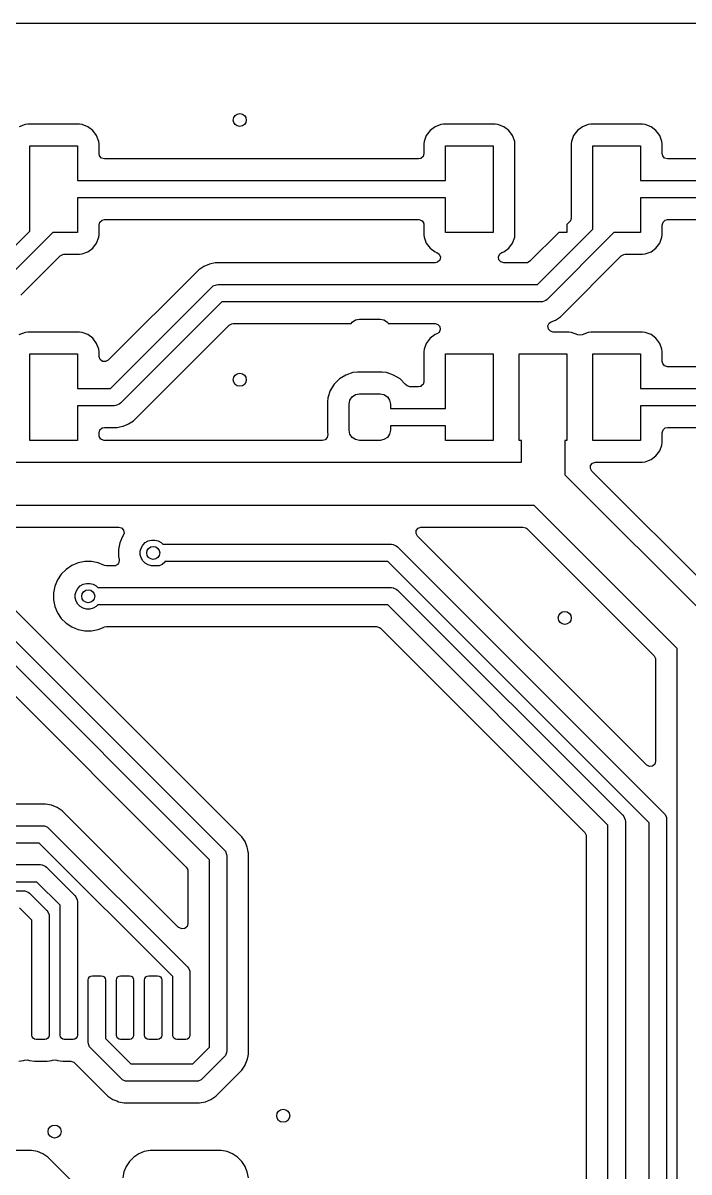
# Model space of a CAD drawing. Extents: x 4.07 to 6.96, y -6.23 to -1.21.
# Drawn here: x 5.728 to 6.333, y -2.256 to -1.211 of the extents above; entities that cross this region are included whole.
import ezdxf

# ---------------------------------------------------------------- set-up
doc = ezdxf.new("R2010")
doc.units = 0
doc.header["$MEASUREMENT"] = 0
doc.layers.add('BLACK', color=7, linetype='CONTINUOUS')

msp = doc.modelspace()

# ---------------------------------------------------------------- linework, layer by layer
at = {"layer": 'BLACK', "linetype": 'CONTINUOUS'}
for p, q in [((4.0758, -1.211), (6.7825, -1.211)), ((5.73, -1.3034), (5.7247, -1.3054)), ((5.7324, -1.3031), (5.73, -1.3034)), ((5.7794, -1.3031), (5.7324, -1.3031)), ((5.7324, -1.3031), (5.7324, -1.3031)), ((5.7818, -1.3034), (5.7794, -1.3031)), ((5.7794, -1.3031), (5.7794, -1.3031)), ((5.7794, -1.3031), (5.7794, -1.3031)), ((5.7794, -1.3031), (5.7794, -1.3031)), ((5.7871, -1.3054), (5.7818, -1.3034)), ((5.7818, -1.3034), (5.7818, -1.3034)), ((5.7916, -1.3088), (5.7871, -1.3054)), ((5.7871, -1.3054), (5.7871, -1.3054)), ((6.1027, -1.3054), (6.0981, -1.3088)), ((6.108, -1.3034), (6.1027, -1.3054)), ((6.1027, -1.3054), (6.1027, -1.3054)), ((6.1103, -1.3031), (6.108, -1.3034)), ((6.1574, -1.3031), (6.1103, -1.3031)), ((6.1103, -1.3031), (6.1103, -1.3031)), ((6.1597, -1.3034), (6.1574, -1.3031)), ((6.1574, -1.3031), (6.1574, -1.3031)), ((6.1574, -1.3031), (6.1574, -1.3031)), ((6.1574, -1.3031), (6.1574, -1.3031)), ((6.1651, -1.3054), (6.1597, -1.3034)), ((6.1597, -1.3034), (6.1597, -1.3034)), ((6.1696, -1.3088), (6.1651, -1.3054)), ((6.1651, -1.3054), (6.1651, -1.3054)), ((6.2365, -1.3054), (6.232, -1.3088)), ((6.2418, -1.3034), (6.2365, -1.3054)), ((6.2365, -1.3054), (6.2365, -1.3054)), ((6.2442, -1.3031), (6.2418, -1.3034)), ((6.2913, -1.3031), (6.2442, -1.3031)), ((6.2442, -1.3031), (6.2442, -1.3031)), ((6.2936, -1.3034), (6.2913, -1.3031)), ((6.2913, -1.3031), (6.2913, -1.3031)), ((6.2913, -1.3031), (6.2913, -1.3031)), ((6.2913, -1.3031), (6.2913, -1.3031)), ((6.2989, -1.3054), (6.2936, -1.3034)), ((6.2936, -1.3034), (6.2936, -1.3034)), ((6.3034, -1.3088), (6.2989, -1.3054)), ((6.2989, -1.3054), (6.2989, -1.3054)), ((5.795, -1.3133), (5.7916, -1.3088)), ((5.7916, -1.3088), (5.7916, -1.3088)), ((5.797, -1.3186), (5.795, -1.3133)), ((5.795, -1.3133), (5.795, -1.3133)), ((5.795, -1.3133), (5.795, -1.3133)), ((6.0947, -1.3133), (6.0928, -1.3186)), ((6.0981, -1.3088), (6.0947, -1.3133)), ((6.0947, -1.3133), (6.0947, -1.3133)), ((6.0981, -1.3088), (6.0981, -1.3088)), ((6.173, -1.3133), (6.1696, -1.3088)), ((6.1696, -1.3088), (6.1696, -1.3088)), ((6.175, -1.3186), (6.173, -1.3133)), ((6.173, -1.3133), (6.173, -1.3133)), ((6.173, -1.3133), (6.173, -1.3133)), ((6.2286, -1.3133), (6.2266, -1.3186)), ((6.232, -1.3088), (6.2286, -1.3133)), ((6.2286, -1.3133), (6.2286, -1.3133)), ((6.232, -1.3088), (6.232, -1.3088)), ((6.3068, -1.3133), (6.3034, -1.3088)), ((6.3034, -1.3088), (6.3034, -1.3088)), ((6.3088, -1.3186), (6.3068, -1.3133)), ((6.3068, -1.3133), (6.3068, -1.3133)), ((6.3068, -1.3133), (6.3068, -1.3133)), ((5.7343, -1.4003), (5.7343, -1.3228)), ((5.7343, -1.3228), (5.7776, -1.3228)), ((5.7776, -1.3228), (5.7776, -1.3543)), ((5.7973, -1.321), (5.797, -1.3186)), ((5.7973, -1.3297), (5.7973, -1.321)), ((5.7973, -1.321), (5.7973, -1.321)), ((5.7973, -1.321), (5.7973, -1.321)), ((6.0928, -1.3186), (6.0925, -1.321)), ((6.0925, -1.321), (6.0925, -1.321)), ((6.0925, -1.321), (6.0925, -1.321)), ((6.0925, -1.321), (6.0925, -1.3297)), ((6.1122, -1.3543), (6.1122, -1.3228)), ((6.1122, -1.3228), (6.1555, -1.3228)), ((6.1555, -1.3228), (6.1555, -1.4016)), ((6.1752, -1.321), (6.175, -1.3186)), ((6.1752, -1.4035), (6.1752, -1.321)), ((6.2266, -1.3186), (6.2264, -1.321)), ((6.2264, -1.321), (6.2264, -1.321)), ((6.2264, -1.321), (6.2264, -1.321)), ((6.2264, -1.321), (6.2264, -1.3882)), ((6.2461, -1.3984), (6.2461, -1.3228)), ((6.2461, -1.3228), (6.2894, -1.3228)), ((6.2894, -1.3228), (6.2894, -1.3543)), ((6.3091, -1.321), (6.3088, -1.3186)), ((6.3091, -1.3297), (6.3091, -1.321)), ((6.3091, -1.321), (6.3091, -1.321)), ((6.3091, -1.321), (6.3091, -1.321)), ((5.7977, -1.3318), (5.7973, -1.3297)), ((5.7995, -1.3339), (5.7977, -1.3318)), ((5.8021, -1.3346), (5.7995, -1.3339)), ((6.0876, -1.3346), (5.8021, -1.3346)), ((6.0896, -1.3342), (6.0876, -1.3346)), ((6.0917, -1.3324), (6.0896, -1.3342)), ((6.0925, -1.3297), (6.0917, -1.3324)), ((6.3095, -1.3318), (6.3091, -1.3297)), ((6.3113, -1.3339), (6.3095, -1.3318)), ((6.314, -1.3346), (6.3113, -1.3339)), ((6.3767, -1.3346), (6.314, -1.3346)), ((5.7776, -1.3543), (6.1122, -1.3543)), ((6.2894, -1.3543), (6.374, -1.3543)), ((6.1122, -1.3701), (5.7776, -1.3701)), ((5.7776, -1.3701), (5.7776, -1.4016)), ((6.1122, -1.4016), (6.1122, -1.3701)), ((6.3708, -1.3701), (6.2894, -1.3701)), ((6.2894, -1.3701), (6.2894, -1.4016)), ((6.2264, -1.3882), (6.2256, -1.3908)), ((5.7973, -1.3947), (5.798, -1.392)), ((5.7973, -1.4035), (5.7973, -1.3947)), ((5.798, -1.392), (5.8001, -1.3902)), ((5.8001, -1.3902), (5.8021, -1.3898)), ((5.8021, -1.3898), (6.0876, -1.3898)), ((6.0876, -1.3898), (6.088, -1.3899)), ((6.088, -1.3899), (6.0883, -1.3898)), ((6.0883, -1.3898), (6.0893, -1.3903)), ((6.0893, -1.3903), (6.0903, -1.3906)), ((6.0903, -1.3906), (6.0905, -1.3908)), ((6.0905, -1.3908), (6.0908, -1.391)), ((6.0908, -1.391), (6.0914, -1.3919)), ((6.0914, -1.3919), (6.0921, -1.3926)), ((6.0921, -1.3926), (6.0921, -1.3931)), ((6.0921, -1.3931), (6.0923, -1.3933)), ((6.0923, -1.3933), (6.0925, -1.3947)), ((6.0925, -1.3947), (6.0925, -1.4035)), ((6.1956, -1.4488), (6.2461, -1.3984)), ((6.2249, -1.3917), (6.2224, -1.3941)), ((6.2224, -1.3941), (6.2224, -1.4016)), ((6.2256, -1.3908), (6.2249, -1.3917)), ((6.3091, -1.3947), (6.3098, -1.392)), ((6.3091, -1.4035), (6.3091, -1.3947)), ((6.3098, -1.392), (6.3119, -1.3902)), ((6.3119, -1.3902), (6.314, -1.3898)), ((6.314, -1.3898), (6.3606, -1.3898)), ((5.7054, -1.4291), (5.7343, -1.4003)), ((5.7552, -1.4016), (5.7142, -1.4426)), ((5.7776, -1.4016), (5.7552, -1.4016)), ((5.795, -1.4111), (5.797, -1.4058)), ((5.797, -1.4058), (5.7973, -1.4035)), ((6.0925, -1.4035), (6.0928, -1.4058)), ((6.0928, -1.4058), (6.0947, -1.4111)), ((6.1555, -1.4016), (6.1122, -1.4016)), ((6.173, -1.4111), (6.175, -1.4058)), ((6.175, -1.4058), (6.1752, -1.4035)), ((6.215, -1.4016), (6.1889, -1.4277)), ((6.2652, -1.4016), (6.2045, -1.4623)), ((6.2224, -1.4016), (6.215, -1.4016)), ((6.2894, -1.4016), (6.2652, -1.4016)), ((6.3068, -1.4111), (6.3088, -1.4058)), ((6.3088, -1.4058), (6.3091, -1.4035)), ((5.7818, -1.421), (5.7871, -1.419)), ((5.7871, -1.419), (5.7916, -1.4157)), ((5.7916, -1.4157), (5.795, -1.4111)), ((6.0947, -1.4111), (6.0947, -1.4111)), ((6.0947, -1.4111), (6.0981, -1.4157)), ((6.0981, -1.4157), (6.0981, -1.4157)), ((6.0981, -1.4157), (6.1027, -1.419)), ((6.1027, -1.419), (6.1027, -1.419)), ((6.1027, -1.419), (6.1043, -1.4197)), ((6.1043, -1.4197), (6.1065, -1.4213)), ((6.1614, -1.421), (6.1634, -1.4197)), ((6.1634, -1.4197), (6.1651, -1.419)), ((6.1651, -1.419), (6.1696, -1.4157)), ((6.1651, -1.419), (6.1651, -1.419)), ((6.1651, -1.419), (6.1651, -1.419)), ((6.1696, -1.4157), (6.173, -1.4111)), ((6.2936, -1.421), (6.2989, -1.419)), ((6.2989, -1.419), (6.3034, -1.4157)), ((6.3034, -1.4157), (6.3068, -1.4111)), ((5.7262, -1.4584), (5.762, -1.4227)), ((5.762, -1.4227), (5.7644, -1.4214)), ((5.7644, -1.4214), (5.7654, -1.4213)), ((5.7654, -1.4213), (5.7794, -1.4213)), ((5.7794, -1.4213), (5.7818, -1.421)), ((5.7794, -1.4213), (5.7794, -1.4213)), ((5.8975, -1.4302), (5.8924, -1.4323)), ((5.9028, -1.4291), (5.8975, -1.4302)), ((5.8975, -1.4302), (5.8975, -1.4302)), ((6.1026, -1.4291), (5.9028, -1.4291)), ((6.1049, -1.4285), (6.1026, -1.4291)), ((6.1069, -1.4266), (6.1049, -1.4285)), ((6.1065, -1.4213), (6.1075, -1.4239)), ((6.1075, -1.4239), (6.1069, -1.4266)), ((6.1603, -1.4235), (6.1614, -1.421)), ((6.1607, -1.4263), (6.1603, -1.4235)), ((6.1625, -1.4283), (6.1607, -1.4263)), ((6.1651, -1.4291), (6.1625, -1.4283)), ((6.1855, -1.4291), (6.1651, -1.4291)), ((6.1865, -1.429), (6.1855, -1.4291)), ((6.1889, -1.4277), (6.1865, -1.429)), ((6.2165, -1.4781), (6.2719, -1.4227)), ((6.2719, -1.4227), (6.2743, -1.4214)), ((6.2743, -1.4214), (6.2753, -1.4213)), ((6.2753, -1.4213), (6.2913, -1.4213)), ((6.2913, -1.4213), (6.2936, -1.421)), ((6.2913, -1.4213), (6.2913, -1.4213)), ((5.8879, -1.4353), (5.8056, -1.5176)), ((5.8924, -1.4323), (5.8879, -1.4353)), ((5.8879, -1.4353), (5.8879, -1.4353)), ((5.8078, -1.5433), (5.8999, -1.4511)), ((5.8999, -1.4511), (5.9011, -1.4501)), ((5.9011, -1.4501), (5.904, -1.449)), ((5.904, -1.449), (5.9055, -1.4488)), ((5.9055, -1.4488), (6.1956, -1.4488)), ((6.2045, -1.4623), (6.2033, -1.4632)), ((5.9088, -1.4646), (5.8166, -1.5567)), ((6.1989, -1.4646), (5.9088, -1.4646)), ((6.2004, -1.4644), (6.1989, -1.4646)), ((6.2033, -1.4632), (6.2004, -1.4644)), ((6.0265, -1.4843), (6.0273, -1.4831)), ((6.0273, -1.4831), (6.0304, -1.481)), ((6.0304, -1.481), (6.034, -1.4803)), ((6.034, -1.4803), (6.0527, -1.4803)), ((6.0527, -1.4803), (6.0562, -1.481)), ((6.0562, -1.481), (6.0593, -1.4831)), ((6.0593, -1.4831), (6.0601, -1.4843)), ((6.2063, -1.484), (6.2081, -1.4827)), ((6.2081, -1.4827), (6.212, -1.4811)), ((6.212, -1.4811), (6.2165, -1.4781)), ((5.73, -1.4924), (5.7244, -1.4945)), ((5.7324, -1.4921), (5.73, -1.4924)), ((5.7794, -1.4921), (5.7324, -1.4921)), ((5.7324, -1.4921), (5.7324, -1.4921)), ((5.7818, -1.4924), (5.7794, -1.4921)), ((5.7794, -1.4921), (5.7794, -1.4921)), ((5.7794, -1.4921), (5.7794, -1.4921)), ((5.7794, -1.4921), (5.7794, -1.4921)), ((5.7871, -1.4943), (5.7818, -1.4924)), ((5.7818, -1.4924), (5.7818, -1.4924)), ((5.8286, -1.5726), (5.9155, -1.4857)), ((5.9155, -1.4857), (5.9179, -1.4844)), ((5.9179, -1.4844), (5.919, -1.4843)), ((5.919, -1.4843), (6.0265, -1.4843)), ((6.0601, -1.4843), (6.1026, -1.4843)), ((6.1026, -1.4843), (6.1052, -1.485)), ((6.1043, -1.4937), (6.1027, -1.4943)), ((6.1063, -1.4924), (6.1043, -1.4937)), ((6.1052, -1.485), (6.107, -1.4871)), ((6.1074, -1.4898), (6.1063, -1.4924)), ((6.107, -1.4871), (6.1074, -1.4898)), ((6.2052, -1.4865), (6.2063, -1.484)), ((6.2056, -1.4893), (6.2052, -1.4865)), ((6.2074, -1.4913), (6.2056, -1.4893)), ((6.21, -1.4921), (6.2074, -1.4913)), ((6.2243, -1.4921), (6.21, -1.4921)), ((6.2267, -1.4924), (6.2243, -1.4921)), ((6.2243, -1.4921), (6.2243, -1.4921)), ((6.2243, -1.4921), (6.2243, -1.4921)), ((6.2243, -1.4921), (6.2243, -1.4921)), ((6.2323, -1.4945), (6.2267, -1.4924)), ((6.2267, -1.4924), (6.2267, -1.4924)), ((6.2418, -1.4924), (6.2362, -1.4945)), ((6.2442, -1.4921), (6.2418, -1.4924)), ((6.2913, -1.4921), (6.2442, -1.4921)), ((6.2442, -1.4921), (6.2442, -1.4921)), ((6.2936, -1.4924), (6.2913, -1.4921)), ((6.2913, -1.4921), (6.2913, -1.4921)), ((6.2913, -1.4921), (6.2913, -1.4921)), ((6.2913, -1.4921), (6.2913, -1.4921)), ((6.2989, -1.4943), (6.2936, -1.4924)), ((6.2936, -1.4924), (6.2936, -1.4924)), ((5.7916, -1.4977), (5.7871, -1.4943)), ((5.7871, -1.4943), (5.7871, -1.4943)), ((5.795, -1.5023), (5.7916, -1.4977)), ((5.7916, -1.4977), (5.7916, -1.4977)), ((5.797, -1.5076), (5.795, -1.5023)), ((5.795, -1.5023), (5.795, -1.5023)), ((6.0947, -1.5023), (6.0928, -1.5076)), ((6.0981, -1.4977), (6.0947, -1.5023)), ((6.0947, -1.5023), (6.0947, -1.5023)), ((6.1027, -1.4943), (6.0981, -1.4977)), ((6.0981, -1.4977), (6.0981, -1.4977)), ((6.1027, -1.4943), (6.1027, -1.4943)), ((6.2339, -1.4949), (6.2323, -1.4944)), ((6.2323, -1.4944), (6.2323, -1.4945)), ((6.2362, -1.4944), (6.2339, -1.4949)), ((6.2362, -1.4945), (6.2362, -1.4944)), ((6.3034, -1.4977), (6.2989, -1.4943)), ((6.2989, -1.4943), (6.2989, -1.4943)), ((6.3068, -1.5023), (6.3034, -1.4977)), ((6.3034, -1.4977), (6.3034, -1.4977)), ((6.3088, -1.5076), (6.3068, -1.5023)), ((6.3068, -1.5023), (6.3068, -1.5023)), ((5.7343, -1.5906), (5.7343, -1.5118)), ((5.7343, -1.5118), (5.7776, -1.5118)), ((5.7776, -1.5118), (5.7776, -1.5433)), ((5.7973, -1.5099), (5.797, -1.5076)), ((5.797, -1.5076), (5.797, -1.5076)), ((5.7973, -1.5142), (5.7973, -1.5099)), ((5.7973, -1.5099), (5.7973, -1.5099)), ((5.7973, -1.5099), (5.7973, -1.5099)), ((5.7973, -1.5145), (5.7973, -1.5142)), ((5.7982, -1.5171), (5.7973, -1.5145)), ((6.0928, -1.5076), (6.0925, -1.5099)), ((6.0925, -1.5099), (6.0925, -1.5099)), ((6.0925, -1.5099), (6.0925, -1.5099)), ((6.0925, -1.5099), (6.0925, -1.5369)), ((6.0928, -1.5076), (6.0928, -1.5076)), ((6.1122, -1.5615), (6.1122, -1.5118)), ((6.1122, -1.5118), (6.1555, -1.5118)), ((6.1555, -1.5118), (6.1555, -1.5906)), ((6.1791, -1.5906), (6.1791, -1.5118)), ((6.1791, -1.5118), (6.2224, -1.5118)), ((6.2224, -1.5118), (6.2224, -1.5906)), ((6.2461, -1.5906), (6.2461, -1.5118)), ((6.2461, -1.5118), (6.2894, -1.5118)), ((6.2894, -1.5118), (6.2894, -1.5433)), ((6.3091, -1.5099), (6.3088, -1.5076)), ((6.3088, -1.5076), (6.3088, -1.5076)), ((6.3091, -1.5187), (6.3091, -1.5099)), ((6.3091, -1.5099), (6.3091, -1.5099)), ((6.3091, -1.5099), (6.3091, -1.5099)), ((5.8004, -1.5187), (5.7982, -1.5171)), ((5.8032, -1.5189), (5.8004, -1.5187)), ((5.8056, -1.5176), (5.8032, -1.5189)), ((6.3095, -1.5207), (6.3091, -1.5187)), ((6.3113, -1.5228), (6.3095, -1.5207)), ((6.314, -1.5236), (6.3113, -1.5228)), ((6.4846, -1.5236), (6.314, -1.5236)), ((6.0158, -1.5346), (6.011, -1.5394)), ((6.0216, -1.5311), (6.0158, -1.5346)), ((6.028, -1.5289), (6.0216, -1.5311)), ((6.0216, -1.5311), (6.0216, -1.5311)), ((6.032, -1.5285), (6.028, -1.5289)), ((6.0546, -1.5285), (6.032, -1.5285)), ((6.032, -1.5285), (6.032, -1.5285)), ((6.0586, -1.5289), (6.0546, -1.5285)), ((6.065, -1.5311), (6.0586, -1.5289)), ((6.0586, -1.5289), (6.0586, -1.5289)), ((6.0708, -1.5346), (6.065, -1.5311)), ((6.0756, -1.5394), (6.0708, -1.5346)), ((5.7776, -1.5433), (5.8078, -1.5433)), ((6.0074, -1.5452), (6.0053, -1.5517)), ((6.011, -1.5394), (6.0074, -1.5452)), ((6.0074, -1.5452), (6.0074, -1.5452)), ((6.0756, -1.5395), (6.0756, -1.5394)), ((6.0757, -1.5395), (6.0756, -1.5395)), ((6.0758, -1.5397), (6.0757, -1.5395)), ((6.0772, -1.541), (6.0758, -1.5396)), ((6.0758, -1.5396), (6.0758, -1.5397)), ((6.0798, -1.5418), (6.0772, -1.541)), ((6.0876, -1.5418), (6.0798, -1.5418)), ((6.089, -1.5416), (6.0876, -1.5418)), ((6.0892, -1.5415), (6.089, -1.5416)), ((6.0896, -1.5414), (6.0892, -1.5415)), ((6.0904, -1.5407), (6.0896, -1.5414)), ((6.0913, -1.5401), (6.0904, -1.5407)), ((6.0915, -1.5398), (6.0913, -1.5401)), ((6.0917, -1.5396), (6.0915, -1.5398)), ((6.092, -1.5386), (6.0917, -1.5396)), ((6.0925, -1.5376), (6.092, -1.5386)), ((6.0925, -1.5369), (6.0924, -1.5373)), ((6.0924, -1.5373), (6.0925, -1.5376)), ((6.2894, -1.5433), (6.5118, -1.5433)), ((5.8166, -1.5567), (5.8154, -1.5577)), ((6.0053, -1.5517), (6.0049, -1.5556)), ((6.0049, -1.5556), (6.0049, -1.5831)), ((6.0053, -1.5517), (6.0053, -1.5517)), ((6.0053, -1.5517), (6.0053, -1.5517)), ((6.0246, -1.5576), (6.0253, -1.554)), ((6.0253, -1.554), (6.0273, -1.551)), ((6.0273, -1.551), (6.0304, -1.5489)), ((6.0304, -1.5489), (6.034, -1.5482)), ((6.034, -1.5482), (6.0527, -1.5482)), ((6.0527, -1.5482), (6.0562, -1.5489)), ((6.0562, -1.5489), (6.0593, -1.551)), ((6.0593, -1.551), (6.0613, -1.554)), ((6.0613, -1.554), (6.062, -1.5576)), ((5.811, -1.5591), (5.7776, -1.5591)), ((5.7776, -1.5591), (5.7776, -1.5906)), ((5.8126, -1.5589), (5.811, -1.5591)), ((5.8154, -1.5577), (5.8126, -1.5589)), ((6.0246, -1.5812), (6.0246, -1.5576)), ((6.062, -1.5576), (6.062, -1.5615)), ((6.062, -1.5615), (6.1122, -1.5615)), ((6.5085, -1.5591), (6.2894, -1.5591)), ((6.2894, -1.5591), (6.2894, -1.5906)), ((5.8173, -1.578), (5.8191, -1.5777)), ((5.8191, -1.5777), (5.8228, -1.5762)), ((5.8228, -1.5762), (5.8241, -1.5756)), ((5.8241, -1.5756), (5.8286, -1.5726)), ((5.8241, -1.5756), (5.8241, -1.5756)), ((5.8241, -1.5756), (5.8241, -1.5756)), ((6.1122, -1.5773), (6.062, -1.5773)), ((6.062, -1.5773), (6.062, -1.5812)), ((6.1122, -1.5906), (6.1122, -1.5773)), ((5.7973, -1.5836), (5.798, -1.581)), ((5.7973, -1.5856), (5.7973, -1.5836)), ((5.7975, -1.587), (5.7973, -1.5856)), ((5.7976, -1.5873), (5.7975, -1.587)), ((5.7977, -1.5877), (5.7976, -1.5873)), ((5.7984, -1.5885), (5.7977, -1.5877)), ((5.798, -1.581), (5.8001, -1.5792)), ((5.8001, -1.5792), (5.8021, -1.5788)), ((5.8021, -1.5788), (5.8137, -1.5788)), ((5.8137, -1.5788), (5.8173, -1.578)), ((6.0046, -1.5879), (6.0027, -1.5899)), ((6.0051, -1.5852), (6.0046, -1.5879)), ((6.0049, -1.5831), (6.0049, -1.5831)), ((6.0049, -1.5831), (6.0051, -1.5852)), ((6.0253, -1.5848), (6.0246, -1.5812)), ((6.0273, -1.5878), (6.0253, -1.5848)), ((6.0304, -1.5898), (6.0273, -1.5878)), ((6.0593, -1.5878), (6.0562, -1.5898)), ((6.0613, -1.5848), (6.0593, -1.5878)), ((6.062, -1.5812), (6.0613, -1.5848)), ((6.3091, -1.5836), (6.3098, -1.581)), ((6.3091, -1.5924), (6.3091, -1.5836)), ((6.3098, -1.581), (6.3119, -1.5792)), ((6.3119, -1.5792), (6.314, -1.5788)), ((6.314, -1.5788), (6.4984, -1.5788)), ((5.7776, -1.5906), (5.7343, -1.5906)), ((5.7989, -1.5893), (5.7984, -1.5885)), ((5.7993, -1.5895), (5.7989, -1.5893)), ((5.7995, -1.5898), (5.7993, -1.5895)), ((5.8005, -1.59), (5.7995, -1.5898)), ((5.8015, -1.5905), (5.8005, -1.59)), ((5.8018, -1.5904), (5.8015, -1.5905)), ((5.8021, -1.5905), (5.8018, -1.5904)), ((6.0003, -1.5905), (5.8021, -1.5905)), ((6.0027, -1.5899), (6.0003, -1.5905)), ((6.034, -1.5906), (6.0304, -1.5898)), ((6.0527, -1.5906), (6.034, -1.5906)), ((6.0562, -1.5898), (6.0527, -1.5906)), ((6.1555, -1.5906), (6.1122, -1.5906)), ((6.1811, -1.5906), (6.1791, -1.5906)), ((6.1811, -1.6102), (6.1811, -1.5906)), ((6.2224, -1.5906), (6.2205, -1.5906)), ((6.2205, -1.5906), (6.2205, -1.6218)), ((6.2894, -1.5906), (6.2461, -1.5906)), ((6.3068, -1.6001), (6.3088, -1.5948)), ((6.3088, -1.5948), (6.3091, -1.5924)), ((6.2936, -1.61), (6.2989, -1.608)), ((6.2989, -1.608), (6.3034, -1.6046)), ((6.3034, -1.6046), (6.3068, -1.6001)), ((5.7087, -1.6102), (6.1811, -1.6102)), ((6.2438, -1.6162), (6.244, -1.6134)), ((6.2452, -1.6186), (6.2438, -1.6162)), ((6.244, -1.6134), (6.2457, -1.6112)), ((6.3574, -1.7308), (6.2452, -1.6186)), ((6.2457, -1.6112), (6.2483, -1.6103)), ((6.2483, -1.6103), (6.2486, -1.6103)), ((6.2486, -1.6103), (6.2913, -1.6103)), ((6.2913, -1.6103), (6.2936, -1.61)), ((6.2205, -1.6218), (6.3507, -1.752)), ((6.1926, -1.6496), (5.689, -1.6496)), ((6.3228, -1.7798), (6.1926, -1.6496)), ((5.6929, -1.6693), (5.8152, -1.6693)), ((5.8152, -1.6693), (5.8178, -1.6701)), ((5.8178, -1.6701), (5.8196, -1.6722)), ((6.0856, -1.6725), (6.0873, -1.6703)), ((6.0873, -1.6703), (6.0898, -1.6693)), ((6.0898, -1.6693), (6.0902, -1.6693)), ((6.0902, -1.6693), (6.1824, -1.6693)), ((6.1824, -1.6693), (6.1851, -1.6701)), ((6.1851, -1.6701), (6.1859, -1.6707)), ((6.1859, -1.6707), (6.3017, -1.7865)), ((5.8185, -1.678), (5.8162, -1.6837)), ((5.8192, -1.6769), (5.8185, -1.678)), ((5.8185, -1.678), (5.8185, -1.678)), ((5.82, -1.6749), (5.8192, -1.6769)), ((5.8196, -1.6722), (5.82, -1.6749)), ((5.8393, -1.6835), (5.8419, -1.682)), ((5.8419, -1.682), (5.8449, -1.6812)), ((5.8449, -1.6812), (5.848, -1.6812)), ((5.848, -1.6812), (5.851, -1.682)), ((5.851, -1.682), (5.8536, -1.6835)), ((6.0854, -1.6752), (6.0856, -1.6725)), ((6.0867, -1.6776), (6.0854, -1.6752)), ((6.2948, -1.8857), (6.0867, -1.6776)), ((5.9269, -1.9509), (5.6613, -1.6853)), ((5.8162, -1.6837), (5.8149, -1.6898)), ((5.8149, -1.6898), (5.8149, -1.696)), ((5.8162, -1.6837), (5.8162, -1.6837)), ((5.8347, -1.6914), (5.8355, -1.6884)), ((5.8347, -1.6945), (5.8347, -1.6914)), ((5.8355, -1.6884), (5.8371, -1.6857)), ((5.8371, -1.6857), (5.8393, -1.6835)), ((5.8536, -1.6835), (5.8551, -1.685)), ((5.8551, -1.685), (6.063, -1.685)), ((6.063, -1.685), (6.0645, -1.6852)), ((6.0645, -1.6852), (6.0674, -1.6864)), ((6.0674, -1.6864), (6.0686, -1.6873)), ((6.0686, -1.6873), (6.3107, -1.9295)), ((5.6416, -1.6935), (5.9111, -1.9629)), ((5.7782, -1.702), (5.7725, -1.7044)), ((5.7843, -1.7008), (5.7782, -1.702)), ((5.7782, -1.702), (5.7782, -1.702)), ((5.7905, -1.7008), (5.7843, -1.7008)), ((5.7843, -1.7008), (5.7843, -1.7008)), ((5.7966, -1.702), (5.7905, -1.7008)), ((5.7905, -1.7008), (5.7905, -1.7008)), ((5.8023, -1.7043), (5.7966, -1.702)), ((5.7966, -1.702), (5.7966, -1.702)), ((5.8144, -1.703), (5.8139, -1.7033)), ((5.8148, -1.7023), (5.8144, -1.703)), ((5.8153, -1.7016), (5.8148, -1.7023)), ((5.8149, -1.696), (5.8155, -1.6989)), ((5.8156, -1.7005), (5.8153, -1.701)), ((5.8153, -1.701), (5.8153, -1.7016)), ((5.8155, -1.6989), (5.8154, -1.6997)), ((5.8154, -1.6997), (5.8156, -1.7005)), ((5.8355, -1.6974), (5.8347, -1.6945)), ((5.8371, -1.7001), (5.8355, -1.6974)), ((5.8393, -1.7023), (5.8371, -1.7001)), ((5.8419, -1.7038), (5.8393, -1.7023)), ((5.8569, -1.7012), (5.8547, -1.7034)), ((5.8571, -1.7008), (5.8569, -1.7012)), ((6.0597, -1.7008), (5.8571, -1.7008)), ((6.2973, -1.9383), (6.0597, -1.7008)), ((5.8976, -1.9718), (5.6305, -1.7046)), ((5.7629, -1.7122), (5.7595, -1.7174)), ((5.7673, -1.7078), (5.7629, -1.7122)), ((5.7629, -1.7122), (5.7629, -1.7122)), ((5.7725, -1.7044), (5.7673, -1.7078)), ((5.7673, -1.7078), (5.7673, -1.7078)), ((5.7725, -1.7044), (5.7725, -1.7044)), ((5.8041, -1.7047), (5.8023, -1.7043)), ((5.8107, -1.7047), (5.8041, -1.7047)), ((5.811, -1.7047), (5.8107, -1.7047)), ((5.8111, -1.7046), (5.811, -1.7047)), ((5.8121, -1.7045), (5.8111, -1.7046)), ((5.8128, -1.7041), (5.8121, -1.7045)), ((5.8136, -1.7038), (5.8128, -1.7041)), ((5.8139, -1.7033), (5.8136, -1.7038)), ((5.8449, -1.7046), (5.8419, -1.7038)), ((5.848, -1.7046), (5.8449, -1.7046)), ((5.8486, -1.7045), (5.848, -1.7046)), ((5.8488, -1.7045), (5.8486, -1.7045)), ((5.8519, -1.7045), (5.8488, -1.7045)), ((5.8547, -1.7034), (5.8519, -1.7045)), ((5.7571, -1.7231), (5.7559, -1.7292)), ((5.7595, -1.7174), (5.7571, -1.7231)), ((5.7571, -1.7231), (5.7571, -1.7231)), ((5.7595, -1.7174), (5.7595, -1.7174)), ((5.778, -1.7251), (5.7802, -1.7229)), ((5.7802, -1.7229), (5.7829, -1.7214)), ((5.7829, -1.7214), (5.7859, -1.7206)), ((5.7859, -1.7206), (5.7889, -1.7206)), ((5.7889, -1.7206), (5.7919, -1.7214)), ((5.7919, -1.7214), (5.7946, -1.7229)), ((5.7946, -1.7229), (5.7961, -1.7244)), ((5.6223, -1.7243), (5.8765, -1.9785)), ((5.7559, -1.7292), (5.7559, -1.7354)), ((5.7757, -1.7307), (5.7765, -1.7278)), ((5.7757, -1.7338), (5.7757, -1.7307)), ((5.7765, -1.7368), (5.7757, -1.7338)), ((5.7765, -1.7278), (5.778, -1.7251)), ((5.7961, -1.7244), (6.063, -1.7244)), ((6.063, -1.7244), (6.0645, -1.7246)), ((6.0645, -1.7246), (6.0674, -1.7257)), ((6.0674, -1.7257), (6.0686, -1.7267)), ((6.0686, -1.7267), (6.2733, -1.9314)), ((5.7559, -1.7354), (5.7571, -1.7415)), ((5.7571, -1.7415), (5.7571, -1.7415)), ((5.7571, -1.7415), (5.7595, -1.7472)), ((5.778, -1.7395), (5.7765, -1.7368)), ((5.7802, -1.7417), (5.778, -1.7395)), ((5.7829, -1.7432), (5.7802, -1.7417)), ((5.7859, -1.744), (5.7829, -1.7432)), ((5.7889, -1.744), (5.7859, -1.744)), ((5.7919, -1.7432), (5.7889, -1.744)), ((5.7946, -1.7417), (5.7919, -1.7432)), ((5.7961, -1.7402), (5.7946, -1.7417)), ((6.0597, -1.7402), (5.7961, -1.7402)), ((6.2598, -1.9403), (6.0597, -1.7402)), ((5.7595, -1.7472), (5.7595, -1.7472)), ((5.7595, -1.7472), (5.7629, -1.7524)), ((5.7629, -1.7524), (5.7629, -1.7524)), ((5.7629, -1.7524), (5.7673, -1.7568)), ((5.7673, -1.7568), (5.7673, -1.7568)), ((5.7673, -1.7568), (5.7725, -1.7602)), ((5.7725, -1.7602), (5.7725, -1.7602)), ((5.7725, -1.7602), (5.7751, -1.7613)), ((5.7751, -1.7613), (5.7782, -1.7626)), ((5.7782, -1.7626), (5.7843, -1.7638)), ((5.7843, -1.7638), (5.7843, -1.7638)), ((5.7843, -1.7638), (5.7843, -1.7638)), ((5.7843, -1.7638), (5.7905, -1.7638)), ((5.7905, -1.7638), (5.7966, -1.7626)), ((5.7905, -1.7638), (5.7905, -1.7638)), ((5.7966, -1.7626), (5.8003, -1.761)), ((5.8003, -1.761), (5.8023, -1.7602)), ((5.8023, -1.7602), (5.8041, -1.7599)), ((5.8041, -1.7599), (6.0495, -1.7599)), ((6.0495, -1.7599), (6.0522, -1.7606)), ((6.0522, -1.7606), (6.053, -1.7613)), ((6.053, -1.7613), (6.2387, -1.947)), ((6.3017, -1.7865), (6.303, -1.789)), ((6.3228, -2.2835), (6.3228, -1.7798)), ((6.303, -1.789), (6.3031, -1.79)), ((6.3031, -1.79), (6.3031, -1.8823)), ((6.2951, -1.886), (6.2948, -1.8857)), ((6.2976, -1.8871), (6.2951, -1.886)), ((6.3003, -1.8867), (6.2976, -1.8871)), ((6.3024, -1.8849), (6.3003, -1.8867)), ((6.3031, -1.8823), (6.3024, -1.8849)), ((5.7487, -1.9212), (4.8063, -1.9212)), ((5.7541, -1.9223), (5.7487, -1.9212)), ((5.7487, -1.9212), (5.7487, -1.9212)), ((5.7487, -1.9212), (5.7487, -1.9212)), ((5.7591, -1.9244), (5.7541, -1.9223)), ((5.7541, -1.9223), (5.7541, -1.9223)), ((5.7636, -1.9274), (5.7591, -1.9244)), ((5.8696, -2.0334), (5.7636, -1.9274)), ((6.2733, -1.9314), (6.2743, -1.9326)), ((6.2743, -1.9326), (6.2754, -1.9355)), ((6.3107, -1.9295), (6.3117, -1.9307)), ((6.3117, -1.9307), (6.3129, -1.9335)), ((4.8091, -1.9409), (5.746, -1.9409)), ((5.746, -1.9409), (5.7476, -1.9411)), ((5.7476, -1.9411), (5.7504, -1.9423)), ((5.7504, -1.9423), (5.7516, -1.9433)), ((5.7516, -1.9433), (5.8776, -2.0693)), ((6.2598, -3.5079), (6.2598, -1.9403)), ((6.2754, -1.9355), (6.2756, -1.937)), ((6.2756, -1.937), (6.2756, -3.5079)), ((6.2973, -3.6955), (6.2973, -1.9383)), ((6.3129, -1.9335), (6.313, -1.9351)), ((6.313, -1.9351), (6.313, -3.6988)), ((5.93, -1.9554), (5.9269, -1.9509)), ((5.9269, -1.9509), (5.9269, -1.9509)), ((5.9269, -1.9509), (5.9269, -1.9509)), ((6.2387, -1.947), (6.24, -1.9494)), ((6.24, -1.9494), (6.2401, -1.9505)), ((6.2401, -1.9505), (6.2401, -3.4857)), ((5.7428, -1.9567), (4.8123, -1.9567)), ((5.8642, -2.0781), (5.7428, -1.9567)), ((5.9111, -1.9629), (5.9121, -1.9641)), ((5.9121, -1.9641), (5.9132, -1.967)), ((5.932, -1.9605), (5.93, -1.9554)), ((5.9325, -1.9628), (5.932, -1.9605)), ((5.9329, -1.965), (5.9325, -1.9628)), ((5.8976, -2.1424), (5.8976, -1.9718)), ((5.9132, -1.967), (5.9134, -1.9685)), ((5.9134, -1.9685), (5.9134, -2.1457)), ((5.9331, -1.9658), (5.9329, -1.965)), ((5.9331, -2.1484), (5.9331, -1.9658)), ((4.8071, -1.9763), (5.7441, -1.9763)), ((5.7441, -1.9763), (5.7456, -1.9765)), ((5.7456, -1.9765), (5.7484, -1.9777)), ((5.7484, -1.9777), (5.7496, -1.9786)), ((5.7496, -1.9786), (5.7753, -2.0043)), ((5.8765, -1.9785), (5.8778, -1.9809)), ((5.8778, -1.9809), (5.8779, -1.9819)), ((5.8779, -1.9819), (5.8779, -2.0299)), ((5.7408, -1.9921), (4.8104, -1.9921)), ((5.7618, -2.0131), (5.7408, -1.9921)), ((5.137, -2), (5.7283, -2)), ((5.7283, -2), (5.7299, -2.0002)), ((5.7299, -2.0002), (5.7327, -2.0013)), ((5.7327, -2.0013), (5.7339, -2.0023)), ((5.7339, -2.0023), (5.7497, -2.0181)), ((5.7753, -2.0043), (5.7762, -2.0055)), ((5.7762, -2.0055), (5.7774, -2.0083)), ((5.7362, -2.0269), (5.7251, -2.0157)), ((5.7618, -2.0812), (5.7618, -2.0131)), ((5.7774, -2.0083), (5.7776, -2.0098)), ((5.7776, -2.0098), (5.7776, -2.0812)), ((5.7362, -2.0812), (5.7362, -2.0269)), ((5.7497, -2.0181), (5.7506, -2.0192)), ((5.7506, -2.0192), (5.7518, -2.0221)), ((5.7518, -2.0221), (5.752, -2.0236)), ((5.752, -2.0236), (5.752, -2.0812)), ((5.8699, -2.0336), (5.8696, -2.0334)), ((5.8724, -2.0348), (5.8699, -2.0336)), ((5.8751, -2.0344), (5.8724, -2.0348)), ((5.8772, -2.0326), (5.8751, -2.0344)), ((5.8779, -2.0299), (5.8772, -2.0326)), ((5.7877, -2.0797), (5.7886, -2.0784)), ((5.7886, -2.0784), (5.7898, -2.0776)), ((5.7898, -2.0776), (5.7913, -2.0773)), ((5.7913, -2.0773), (5.7992, -2.0773)), ((5.7992, -2.0773), (5.8007, -2.0776)), ((5.8007, -2.0776), (5.802, -2.0784)), ((5.802, -2.0784), (5.8028, -2.0797)), ((5.8133, -2.0797), (5.8141, -2.0784)), ((5.8141, -2.0784), (5.8154, -2.0776)), ((5.8154, -2.0776), (5.8169, -2.0773)), ((5.8169, -2.0773), (5.8248, -2.0773)), ((5.8248, -2.0773), (5.8263, -2.0776)), ((5.8263, -2.0776), (5.8276, -2.0784)), ((5.8276, -2.0784), (5.8284, -2.0797)), ((5.8389, -2.0797), (5.8397, -2.0784)), ((5.8397, -2.0784), (5.841, -2.0776)), ((5.841, -2.0776), (5.8425, -2.0773)), ((5.8425, -2.0773), (5.8504, -2.0773)), ((5.8504, -2.0773), (5.8519, -2.0776)), ((5.8519, -2.0776), (5.8532, -2.0784)), ((5.8532, -2.0784), (5.854, -2.0797)), ((5.8642, -2.0812), (5.8642, -2.0781)), ((5.8776, -2.0693), (5.8786, -2.0705)), ((5.8786, -2.0705), (5.8798, -2.0733)), ((5.8798, -2.0733), (5.8799, -2.0749)), ((5.8799, -2.0749), (5.8799, -2.0812)), ((5.7362, -2.1314), (5.7362, -2.0812)), ((5.752, -2.0812), (5.752, -2.1314)), ((5.7618, -2.1314), (5.7618, -2.0812)), ((5.7776, -2.0812), (5.7776, -2.1314)), ((5.7874, -2.0812), (5.7877, -2.0797)), ((5.7874, -2.1063), (5.7874, -2.0812)), ((5.8028, -2.0797), (5.8031, -2.0812)), ((5.8031, -2.0812), (5.8031, -2.1063)), ((5.813, -2.0812), (5.8133, -2.0797)), ((5.813, -2.1314), (5.813, -2.0812)), ((5.8284, -2.0797), (5.8287, -2.0812)), ((5.8287, -2.0812), (5.8287, -2.1314)), ((5.8386, -2.0812), (5.8389, -2.0797)), ((5.8386, -2.1314), (5.8386, -2.0812)), ((5.854, -2.0797), (5.8543, -2.0812)), ((5.8543, -2.0812), (5.8543, -2.1314)), ((5.8642, -2.1314), (5.8642, -2.0812)), ((5.8799, -2.0812), (5.8799, -2.1314)), ((5.7874, -2.1377), (5.7874, -2.1063)), ((5.8031, -2.1063), (5.8031, -2.1345)), ((5.7365, -2.1329), (5.7362, -2.1314)), ((5.752, -2.1314), (5.7517, -2.1329)), ((5.7621, -2.1329), (5.7618, -2.1314)), ((5.7776, -2.1314), (5.7773, -2.1329)), ((5.8133, -2.1329), (5.813, -2.1314)), ((5.8287, -2.1314), (5.8284, -2.1329)), ((5.8389, -2.1329), (5.8386, -2.1314)), ((5.8543, -2.1314), (5.854, -2.1329)), ((5.8645, -2.1329), (5.8642, -2.1314)), ((5.8799, -2.1314), (5.8796, -2.1329)), ((5.7374, -2.1342), (5.7365, -2.1329)), ((5.7387, -2.135), (5.7374, -2.1342)), ((5.7402, -2.1353), (5.7387, -2.135)), ((5.748, -2.1353), (5.7402, -2.1353)), ((5.7495, -2.135), (5.748, -2.1353)), ((5.7508, -2.1342), (5.7495, -2.135)), ((5.7517, -2.1329), (5.7508, -2.1342)), ((5.763, -2.1342), (5.7621, -2.1329)), ((5.7642, -2.135), (5.763, -2.1342)), ((5.7657, -2.1353), (5.7642, -2.135)), ((5.7736, -2.1353), (5.7657, -2.1353)), ((5.7751, -2.135), (5.7736, -2.1353)), ((5.7764, -2.1342), (5.7751, -2.135)), ((5.7773, -2.1329), (5.7764, -2.1342)), ((5.7876, -2.1393), (5.7874, -2.1377)), ((5.7887, -2.1421), (5.7876, -2.1393)), ((5.8031, -2.1345), (5.8261, -2.1575)), ((5.8141, -2.1342), (5.8133, -2.1329)), ((5.8154, -2.135), (5.8141, -2.1342)), ((5.8169, -2.1353), (5.8154, -2.135)), ((5.8248, -2.1353), (5.8169, -2.1353)), ((5.8263, -2.135), (5.8248, -2.1353)), ((5.8276, -2.1342), (5.8263, -2.135)), ((5.8284, -2.1329), (5.8276, -2.1342)), ((5.8397, -2.1342), (5.8389, -2.1329)), ((5.841, -2.135), (5.8397, -2.1342)), ((5.8425, -2.1353), (5.841, -2.135)), ((5.8504, -2.1353), (5.8425, -2.1353)), ((5.8519, -2.135), (5.8504, -2.1353)), ((5.8532, -2.1342), (5.8519, -2.135)), ((5.854, -2.1329), (5.8532, -2.1342)), ((5.8653, -2.1342), (5.8645, -2.1329)), ((5.8666, -2.135), (5.8653, -2.1342)), ((5.8681, -2.1353), (5.8666, -2.135)), ((5.876, -2.1353), (5.8681, -2.1353)), ((5.8775, -2.135), (5.876, -2.1353)), ((5.8788, -2.1342), (5.8775, -2.135)), ((5.8796, -2.1329), (5.8788, -2.1342)), ((5.7897, -2.1433), (5.7887, -2.1421)), ((5.8173, -2.1709), (5.7897, -2.1433)), ((5.8826, -2.1575), (5.8976, -2.1424)), ((5.9111, -2.1512), (5.8914, -2.1709)), ((5.9121, -2.15), (5.9111, -2.1512)), ((5.9132, -2.1472), (5.9121, -2.15)), ((5.9134, -2.1457), (5.9132, -2.1472)), ((5.932, -2.1537), (5.9327, -2.1505)), ((5.9327, -2.1505), (5.9331, -2.1484)), ((5.7245, -2.155), (5.7286, -2.1544)), ((5.7286, -2.1544), (5.7294, -2.1541)), ((5.7294, -2.1541), (5.7322, -2.1538)), ((5.7322, -2.1538), (5.7332, -2.1541)), ((5.7332, -2.1541), (5.734, -2.1544)), ((5.734, -2.1544), (5.7386, -2.155)), ((5.7386, -2.155), (5.7496, -2.155)), ((5.7496, -2.155), (5.7496, -2.155)), ((5.7496, -2.155), (5.7501, -2.155)), ((5.7501, -2.155), (5.7542, -2.1544)), ((5.7542, -2.1544), (5.755, -2.1541)), ((5.755, -2.1541), (5.7578, -2.1538)), ((5.7578, -2.1538), (5.7588, -2.1541)), ((5.7588, -2.1541), (5.7596, -2.1544)), ((5.7596, -2.1544), (5.7642, -2.155)), ((5.7642, -2.155), (5.7715, -2.155)), ((5.7715, -2.155), (5.7742, -2.1558)), ((5.7742, -2.1558), (5.775, -2.1565)), ((5.775, -2.1565), (5.8053, -2.1868)), ((5.8261, -2.1575), (5.8826, -2.1575)), ((5.9269, -2.1632), (5.93, -2.1587)), ((5.93, -2.1587), (5.9301, -2.1585)), ((5.9301, -2.1585), (5.9314, -2.1552)), ((5.9314, -2.1552), (5.932, -2.1537)), ((5.8185, -2.1719), (5.8173, -2.1709)), ((5.8213, -2.1731), (5.8185, -2.1719)), ((5.8229, -2.1732), (5.8213, -2.1731)), ((5.8858, -2.1732), (5.8229, -2.1732)), ((5.8874, -2.1731), (5.8858, -2.1732)), ((5.8902, -2.1719), (5.8874, -2.1731)), ((5.8914, -2.1709), (5.8902, -2.1719)), ((5.9034, -2.1868), (5.9269, -2.1632)), ((5.8053, -2.1868), (5.8053, -2.1868)), ((5.8053, -2.1868), (5.8098, -2.1898)), ((5.8098, -2.1898), (5.8133, -2.1912)), ((5.8133, -2.1912), (5.8148, -2.1919)), ((5.8148, -2.1919), (5.8148, -2.1919)), ((5.8148, -2.1919), (5.8148, -2.1919)), ((5.8148, -2.1919), (5.8202, -2.1929)), ((5.8202, -2.1929), (5.8202, -2.1929)), ((5.8202, -2.1929), (5.8885, -2.1929)), ((5.8885, -2.1929), (5.8923, -2.1922)), ((5.8923, -2.1922), (5.8939, -2.1919)), ((5.8939, -2.1919), (5.8968, -2.1907)), ((5.8968, -2.1907), (5.8989, -2.1898)), ((5.8989, -2.1898), (5.9034, -2.1868)), ((5.8989, -2.1898), (5.8989, -2.1898)), ((5.8989, -2.1898), (5.8989, -2.1898)), ((5.7359, -2.2362), (5.5681, -2.2362)), ((5.7413, -2.2373), (5.7359, -2.2362)), ((5.7359, -2.2362), (5.7359, -2.2362)), ((5.7359, -2.2362), (5.7359, -2.2362)), ((5.7463, -2.2393), (5.7413, -2.2373)), ((5.7413, -2.2373), (5.7413, -2.2373)), ((5.7508, -2.2424), (5.7463, -2.2393)), ((5.79, -2.2815), (5.7508, -2.2424)), ((5.825, -2.2462), (5.822, -2.2507)), ((5.8289, -2.2424), (5.825, -2.2462)), ((5.825, -2.2462), (5.825, -2.2462)), ((5.8334, -2.2393), (5.8289, -2.2424)), ((5.8289, -2.2424), (5.8289, -2.2424)), ((5.8384, -2.2373), (5.8334, -2.2393)), ((5.8334, -2.2393), (5.8334, -2.2393)), ((5.8437, -2.2362), (5.8384, -2.2373)), ((5.8384, -2.2373), (5.8384, -2.2373)), ((5.8492, -2.2362), (5.8437, -2.2362)), ((5.8437, -2.2362), (5.8437, -2.2362)), ((5.9082, -2.2362), (5.8492, -2.2362)), ((5.9136, -2.2373), (5.9082, -2.2362)), ((5.9082, -2.2362), (5.9082, -2.2362)), ((5.9186, -2.2393), (5.9136, -2.2373)), ((5.9136, -2.2373), (5.9136, -2.2373)), ((5.9231, -2.2424), (5.9186, -2.2393)), ((5.9186, -2.2393), (5.9186, -2.2393)), ((5.9269, -2.2462), (5.9231, -2.2424)), ((5.9231, -2.2424), (5.9231, -2.2424)), ((5.93, -2.2507), (5.9269, -2.2462)), ((5.9269, -2.2462), (5.9269, -2.2462)), ((5.8199, -2.2557), (5.8189, -2.2611)), ((5.822, -2.2507), (5.8199, -2.2557)), ((5.8199, -2.2557), (5.8199, -2.2557)), ((5.822, -2.2507), (5.822, -2.2507)), ((5.9307, -2.2525), (5.93, -2.2507)), ((5.93, -2.2507), (5.93, -2.2507)), ((5.932, -2.2557), (5.9307, -2.2525)), ((5.9331, -2.2611), (5.932, -2.2557)), ((5.932, -2.2557), (5.932, -2.2557)), ((5.932, -2.2557), (5.932, -2.2557))]:
    msp.add_line(p, q, dxfattribs=at)
at = {"layer": 'BLACK'}
for centre in [(5.9252, -1.2992), (5.9252, -1.5354), (5.8465, -1.6929), (5.7874, -1.7323), (6.2205, -1.752), (5.9646, -2.2047), (5.7569, -2.219)]:
    msp.add_circle(centre, 0.00591, dxfattribs=at)
at = {"layer": 'WHITE'}
for centre in [(5.9252, -1.2992), (5.9252, -1.5354), (5.8465, -1.6929), (5.7874, -1.7323), (6.2205, -1.752), (5.9646, -2.2047), (5.7569, -2.219)]:
    msp.add_circle(centre, 0.00591, dxfattribs=at)

doc.saveas('drawing.dxf')
